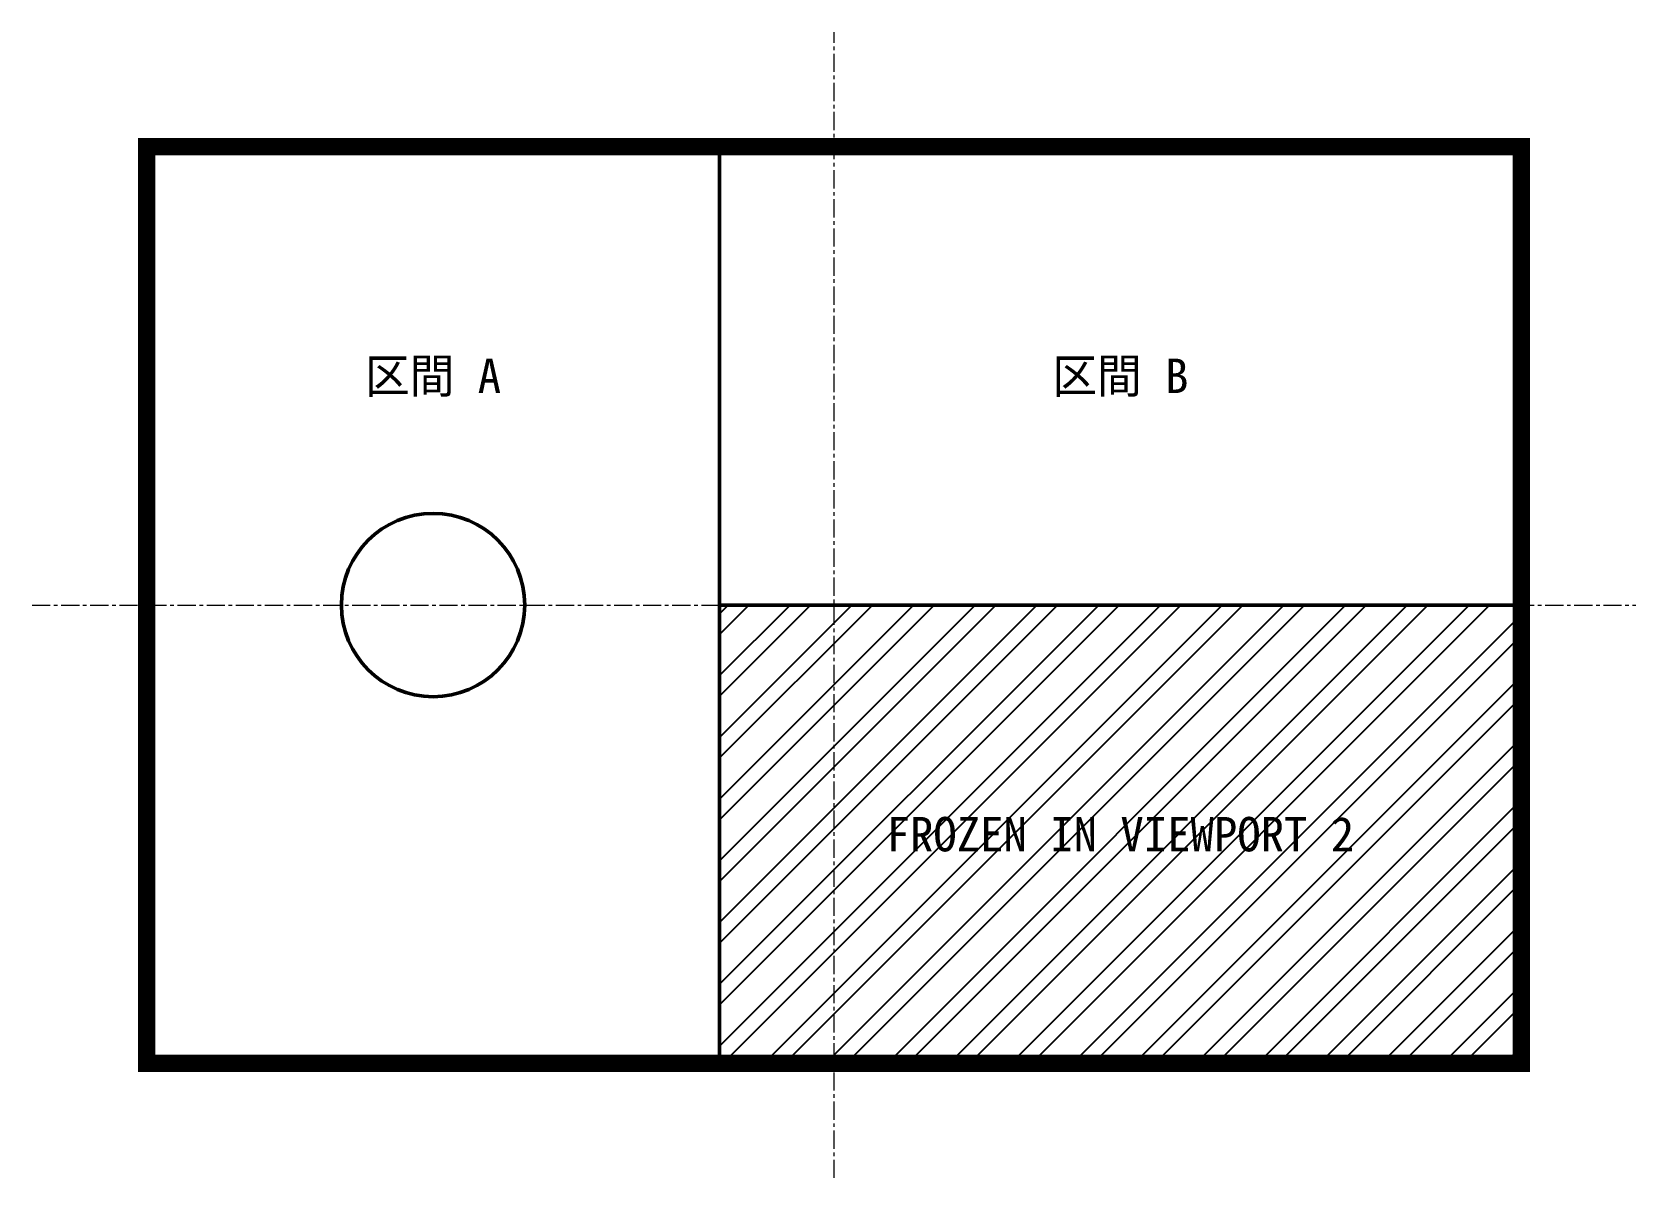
# Model space of a CAD drawing. Header units: millimetres. Extents: x -1000 to 13000, y -1000 to 9000.
import ezdxf
from ezdxf.enums import TextEntityAlignment as Align

# ---------------------------------------------------------------- set-up
doc = ezdxf.new("R2010")
doc.units = ezdxf.units.MM
doc.linetypes.add('CENTER', pattern=[5.08, 3.175, -0.635, 0.635, -0.635])
doc.layers.add('FROZEN2', color=1, linetype='Continuous')
doc.layers.add('文字', color=2, linetype='Continuous')
doc.layers.add('中心', color=1, linetype='CENTER', lineweight=18)
doc.layers.add('外形', color=7, linetype='Continuous', lineweight=50)

msp = doc.modelspace()

# ---------------------------------------------------------------- hatches: boundary and pattern name
h = msp.add_hatch()
h.set_pattern_fill('ANSI32', scale=40)
h.paths.add_polyline_path([(5000, 0), (12000, 0), (12000, 4000), (5000, 4000)])

# ---------------------------------------------------------------- linework, layer by layer
at = {"layer": '中心', "ltscale": 50}
for p, q in [((6000, -1000), (6000, 9000)), ((-1000, 4000), (13000, 4000))]:
    msp.add_line(p, q, dxfattribs=at)
at = {"layer": '外形'}
for p, q in [((5000, 0), (5000, 8000)), ((5000, 4000), (12000, 4000))]:
    msp.add_line(p, q, dxfattribs=at)
at = {"layer": '外形', "const_width": 150}
msp.add_lwpolyline([(0, 0), (12000, 0), (12000, 8000), (0, 8000)], close=True, dxfattribs=at)
at = {"layer": '外形'}
msp.add_circle((2500, 4000), 800, dxfattribs=at)

# ---------------------------------------------------------------- texts
at = {"layer": 'FROZEN2'}
msp.add_text('FROZEN IN VIEWPORT 2', height=300, dxfattribs=at).set_placement((8500, 2000), align=Align.MIDDLE_CENTER)
at = {"layer": '文字'}
for s, p in [('区間 A', (2500, 6000)), ('区間 B', (8500, 6000))]:
    msp.add_text(s, height=300, dxfattribs=at).set_placement(p, align=Align.MIDDLE_CENTER)

doc.saveas('drawing.dxf')
